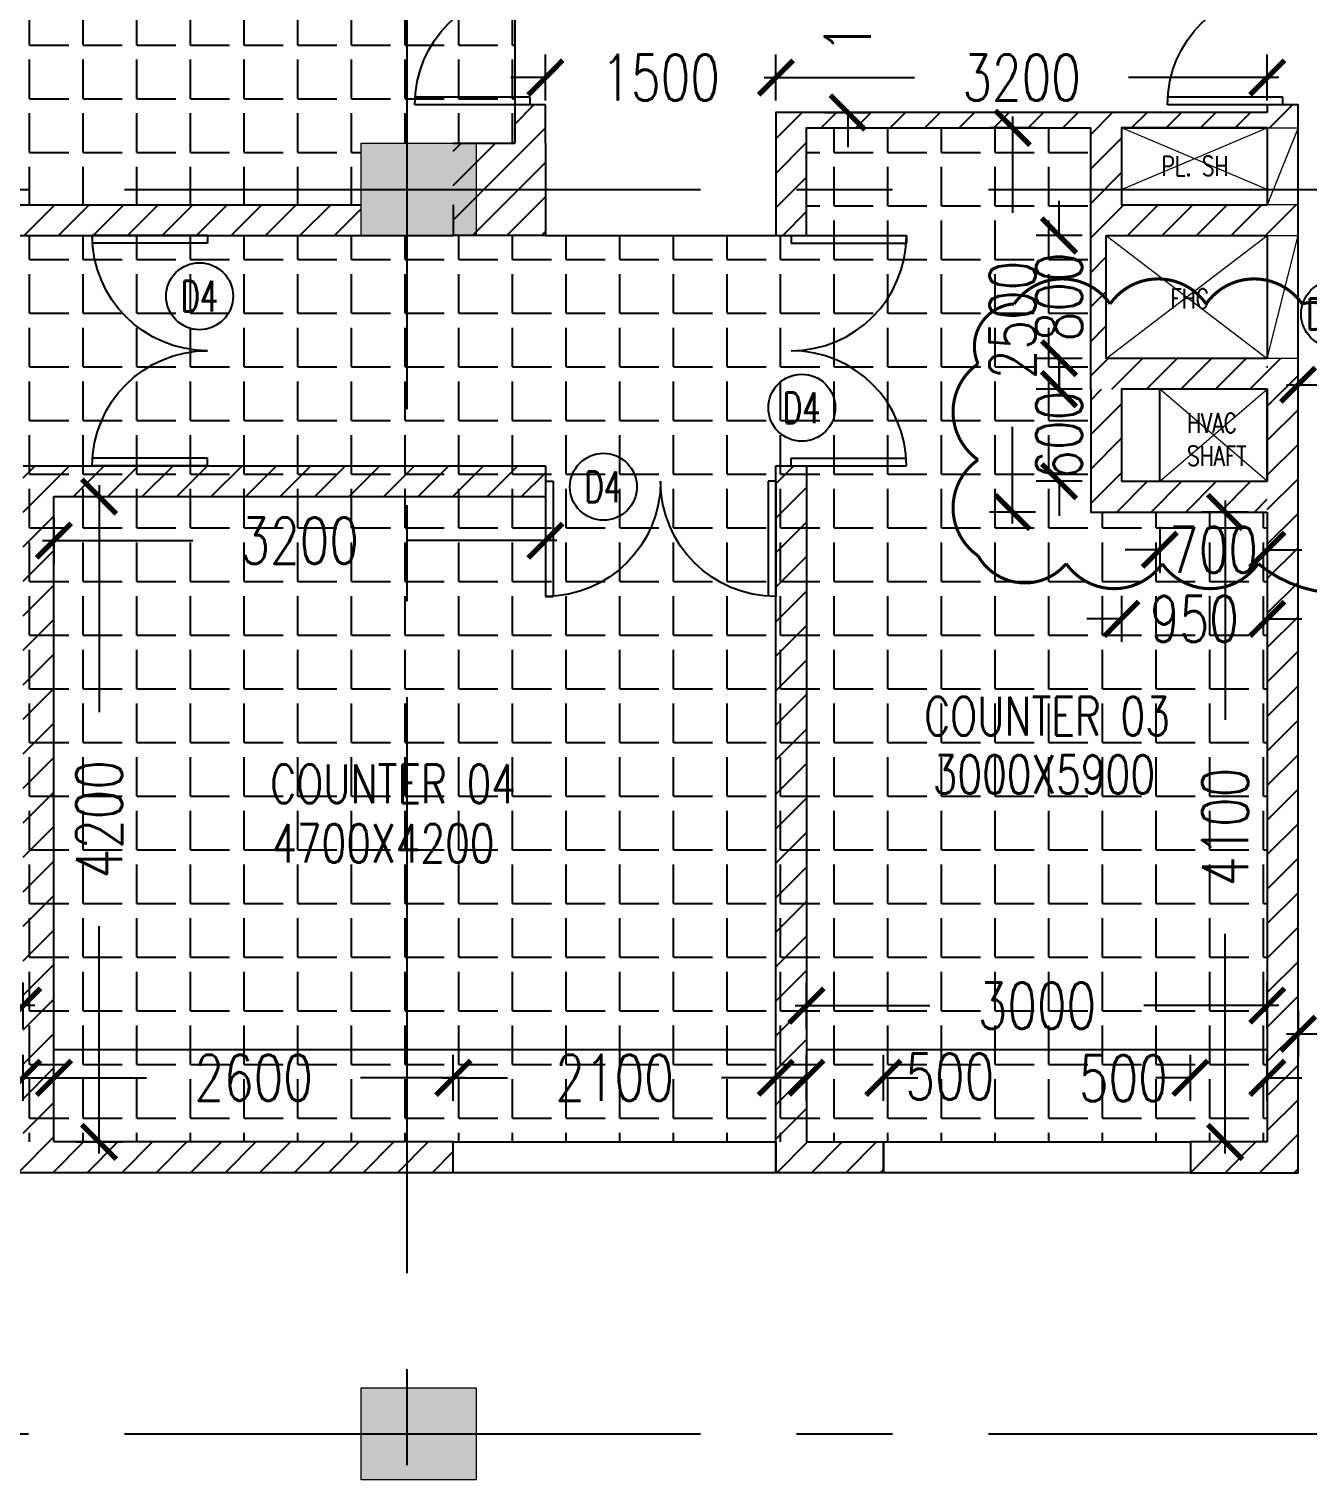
# Model space of a CAD drawing. Header units: millimetres. Extents: x -2076597 to 16308595, y -4402071 to 17875273.
# Drawn here: x -2036510 to -2028183, y -4215911 to -4206467 of the extents above; entities that cross this region are included whole.
import ezdxf
from ezdxf.enums import TextEntityAlignment as Align

# ---------------------------------------------------------------- set-up
doc = ezdxf.new("R2010")
doc.units = ezdxf.units.MM
for name, pattern in [('CENTER', [50.8, 31.75, -6.35, 6.35, -6.35]), ('CENTER2', [1.125, 0.75, -0.125, 0.125, -0.125]), ('DASHED', [19.05, 12.7, -6.35])]:
    doc.linetypes.add(name, pattern=pattern)
for name, color, linetype, lineweight in [('A- GLAZING', 5, 'Continuous', 9), ('A- LIGHT LINE', 8, 'Continuous', 9), ('A- SHAFT', 8, 'Continuous', 9), ('A-COL HATCH', 252, 'Continuous', 9), ('S-COLS', 7, 'Continuous', 9)]:
    doc.layers.add(name, color=color, linetype=linetype, lineweight=lineweight)
for name, color, linetype in [('A-DIMS', 4, 'Continuous'), ('a-door', 1, 'Continuous'), ('A-GRID', 8, 'CENTER'), ('A-REV CLOUD', 2, 'DASHED'), ('A-SCHED', 1, 'Continuous'), ('A-SLAB SINING', 252, 'Continuous'), ('A-SLABS', 1, 'Continuous'), ('A-TXTROOM', 3, 'Continuous'), ('A-WALL', 2, 'Continuous'), ('A-WALL HATCH', 8, 'Continuous'), ('S-GRID', 252, 'CENTER2')]:
    doc.layers.add(name, color=color, linetype=linetype)
doc.styles.add('ROMANS', font='romans.shx', dxfattribs={"width": 0.75})
doc.dimstyles.new('DIMM-100', dxfattribs={"dimscale": 150, "dimtxt": 2, "dimasz": 1.5, "dimexe": 1, "dimexo": 0, "dimgap": 2, "dimtad": 0, "dimtoh": 1, "dimdec": 0, "dimzin": 0, "dimdsep": 46, "dimtxsty": 'ROMANS', "dimblk": 'ARCHTICK', "dimcen": 1.5, "dimdle": 0.5, "dimclrd": 8, "dimclre": 8, "dimclrt": 256, "dimazin": 0, "dimtfac": 1, "dimtdec": 0, "dimtix": 1, "dimtofl": 0, "dimtmove": 2, "dimatfit": 3, "dimldrblk": 'DOT', "dimfxl": 0, "dimtolj": 1, "dimtzin": 0, "dimarcsym": 0})
pattern_1 = [(45, (-2740619.58, -3139859.15), (-112.253202, 112.253202), [])]

# ---------------------------------------------------------------- blocks, each defined once
blk = doc.blocks.new('shafts')
at = {"layer": 'A- SHAFT'}
for p, q in [((712171.7, -986420.4), (711221.7, -986020.4)), ((711221.7, -986420.4), (712171.7, -986020.4)), ((711121.7, -986720.4), (712171.7, -987520.4)), ((711121.7, -987520.4), (712171.7, -986720.4))]:
    blk.add_line(p, q, dxfattribs=at)
for points in [[(711221.7, -986420.4), (712171.7, -986420.4), (712171.7, -986020.4), (711221.7, -986020.4)], [(711121.7, -987520.4), (712171.7, -987520.4), (712171.7, -986720.4), (711121.7, -986720.4)]]:
    blk.add_lwpolyline(points, close=True, dxfattribs=at)
at = {"layer": 'A-TXTROOM', "char_height": 128, "width": 1088.756, "attachment_point": 1, "style": 'ROMANS'}
for s, insert in [('PL. SH', (711481.9, -986204, 0)), ('FHC', (711540.7, -987067.4, 0))]:
    blk.add_mtext(s, dxfattribs=dict(at, insert=insert))
blk = doc.blocks.new('Double-Flush - 1500 2-565315-1_ first floor')
at = {"layer": 'a-door'}
for p, q in [((-750, 850), (-699.2, 850)), ((-750, 100), (-750, 850)), ((-699.2, 100), (-699.2, 850)), ((750, 100), (750, 850)), ((699.2, 100), (699.2, 848.3)), ((-750, 100), (-699.2, 100)), ((750, 100), (699.2, 100))]:
    blk.add_line(p, q, dxfattribs=at)
for centre, start, end in [((-750, 100), 0, 90), ((750, 100), 90, 180)]:
    blk.add_arc(centre, 750, start, end, dxfattribs=at)
blk = doc.blocks.new('_ArchTick')
at = {"color": 0, "linetype": 'ByBlock', "const_width": 0.15}
blk.add_lwpolyline([(-0.5, -0.5), (0.5, 0.5)], dxfattribs=at)
blk = doc.blocks.new('*D466')
at = {"layer": 'A-DIMS', "color": 8, "lineweight": -2, "transparency": 16777216}
for p, q in [((-2037047.9, -4213442.8), (-2037047.9, -4213142.8)), ((-2036547.9, -4213442.8), (-2036547.9, -4213142.8)), ((-2037047.9, -4213292.8), (-2037272.9, -4213292.8)), ((-2036547.9, -4213292.8), (-2036322.9, -4213292.8))]:
    blk.add_line(p, q, dxfattribs=at)
at = {"layer": 'Defpoints', "color": 0, "transparency": 16777216}
for p in [(-2037047.9, -4213292.8), (-2037047.9, -4213710.5), (-2036547.9, -4213710.5)]:
    blk.add_point(p, dxfattribs=at)
at = {"layer": 'A-DIMS', "color": 8, "lineweight": -2, "transparency": 16777216, "xscale": 225, "yscale": 225, "zscale": 225}
blk.add_blockref('_ArchTick', (-2037047.9, -4213292.8), dxfattribs=at)
at = {"layer": 'A-DIMS', "color": 8, "lineweight": -2, "transparency": 16777216, "xscale": 225, "yscale": 225, "zscale": 225, "rotation": 180}
blk.add_blockref('_ArchTick', (-2036547.9, -4213292.8), dxfattribs=at)
at = {"layer": 'A-DIMS', "transparency": 16777216, "insert": (-2037485.3, -4213295.5), "char_height": 300, "attachment_point": 5, "style": 'ROMANS'}
blk.add_mtext('\\A1;500', dxfattribs=at)
blk = doc.blocks.new('_Dot')
at = {"color": 0, "linetype": 'ByBlock', "lineweight": -2}
blk.add_line((-0.5, 0), (-1, 0), dxfattribs=at)
at = {"color": 0, "linetype": 'ByBlock', "const_width": 0.5}
blk.add_lwpolyline([(-0.25, 0, 1), (0.25, 0, 1)], format="xyb", close=True, dxfattribs=at)
blk = doc.blocks.new('*D468')
at = {"layer": 'A-DIMS', "color": 8, "lineweight": -2, "transparency": 16777216}
for p, q in [((-2039547.9, -4212973.4), (-2039547.9, -4212673.4)), ((-2036547.9, -4212973.4), (-2036547.9, -4212673.4)), ((-2039622.9, -4212823.4), (-2038744.3, -4212823.4)), ((-2036472.9, -4212823.4), (-2037351.4, -4212823.4))]:
    blk.add_line(p, q, dxfattribs=at)
at = {"layer": 'Defpoints', "color": 0, "transparency": 16777216}
for p in [(-2039547.9, -4212823.4), (-2039547.9, -4213710.5), (-2036547.9, -4213710.5)]:
    blk.add_point(p, dxfattribs=at)
at = {"layer": 'A-DIMS', "color": 8, "lineweight": -2, "transparency": 16777216, "xscale": 225, "yscale": 225, "zscale": 225, "rotation": 180}
blk.add_blockref('_ArchTick', (-2039547.9, -4212823.4), dxfattribs=at)
at = {"layer": 'A-DIMS', "color": 8, "lineweight": -2, "transparency": 16777216, "xscale": 225, "yscale": 225, "zscale": 225}
blk.add_blockref('_ArchTick', (-2036547.9, -4212823.4), dxfattribs=at)
at = {"layer": 'A-DIMS', "transparency": 16777216, "insert": (-2038047.9, -4212823.4), "char_height": 300, "attachment_point": 5, "style": 'ROMANS'}
blk.add_mtext('\\A1;3000', dxfattribs=at)
blk = doc.blocks.new('SOP')
at = {"layer": 'A-SCHED', "color": 8}
blk.add_circle((0, 0), 218, dxfattribs=at)
at = {"layer": 'A-SCHED', "style": 'ROMANS', "width": 0.7}
blk.add_attdef('D2', text='', height=200, dxfattribs=at).set_placement((0, 0), align=Align.MIDDLE_CENTER)
blk = doc.blocks.new('*D525')
at = {"layer": 'A-DIMS', "color": 8, "lineweight": -2, "transparency": 16777216}
for p, q in [((-2036347.9, -4213442.8), (-2036347.9, -4213142.8)), ((-2033747.9, -4213442.8), (-2033747.9, -4213142.8)), ((-2036422.9, -4213292.8), (-2035744.3, -4213292.8)), ((-2033672.9, -4213292.8), (-2034351.4, -4213292.8))]:
    blk.add_line(p, q, dxfattribs=at)
at = {"layer": 'Defpoints', "color": 0, "transparency": 16777216}
for p in [(-2033747.9, -4213292.8), (-2036347.9, -4213710.5), (-2033747.9, -4213710.5)]:
    blk.add_point(p, dxfattribs=at)
at = {"layer": 'A-DIMS', "color": 8, "lineweight": -2, "transparency": 16777216, "xscale": 225, "yscale": 225, "zscale": 225, "rotation": 180}
blk.add_blockref('_ArchTick', (-2036347.9, -4213292.8), dxfattribs=at)
at = {"layer": 'A-DIMS', "color": 8, "lineweight": -2, "transparency": 16777216, "xscale": 225, "yscale": 225, "zscale": 225}
blk.add_blockref('_ArchTick', (-2033747.9, -4213292.8), dxfattribs=at)
at = {"layer": 'A-DIMS', "transparency": 16777216, "insert": (-2035047.9, -4213292.8), "char_height": 300, "attachment_point": 5, "style": 'ROMANS'}
blk.add_mtext('\\A1;2600', dxfattribs=at)
blk = doc.blocks.new('*D526')
at = {"layer": 'A-DIMS', "color": 8, "lineweight": -2, "transparency": 16777216}
for p, q in [((-2033747.9, -4213442.8), (-2033747.9, -4213142.8)), ((-2031647.9, -4213442.8), (-2031647.9, -4213142.8)), ((-2033822.9, -4213292.8), (-2033394.3, -4213292.8)), ((-2031572.9, -4213292.8), (-2032001.4, -4213292.8))]:
    blk.add_line(p, q, dxfattribs=at)
at = {"layer": 'Defpoints', "color": 0, "transparency": 16777216}
for p in [(-2031647.9, -4213292.8), (-2033747.9, -4213710.5), (-2031647.9, -4213710.5)]:
    blk.add_point(p, dxfattribs=at)
at = {"layer": 'A-DIMS', "color": 8, "lineweight": -2, "transparency": 16777216, "xscale": 225, "yscale": 225, "zscale": 225, "rotation": 180}
blk.add_blockref('_ArchTick', (-2033747.9, -4213292.8), dxfattribs=at)
at = {"layer": 'A-DIMS', "color": 8, "lineweight": -2, "transparency": 16777216, "xscale": 225, "yscale": 225, "zscale": 225}
blk.add_blockref('_ArchTick', (-2031647.9, -4213292.8), dxfattribs=at)
at = {"layer": 'A-DIMS', "transparency": 16777216, "insert": (-2032697.9, -4213292.8), "char_height": 300, "attachment_point": 5, "style": 'ROMANS'}
blk.add_mtext('\\A1;2100', dxfattribs=at)
blk = doc.blocks.new('*D527')
at = {"layer": 'A-DIMS', "color": 8, "lineweight": -2, "transparency": 16777216}
for p, q in [((-2036347.9, -4209647), (-2036347.9, -4209947)), ((-2033147.9, -4209647), (-2033147.9, -4209947)), ((-2036422.9, -4209797), (-2035444.3, -4209797)), ((-2033072.9, -4209797), (-2034051.4, -4209797))]:
    blk.add_line(p, q, dxfattribs=at)
at = {"layer": 'Defpoints', "color": 0, "transparency": 16777216}
for p in [(-2036347.9, -4209510.5), (-2033147.9, -4209510.5), (-2036347.9, -4209797)]:
    blk.add_point(p, dxfattribs=at)
at = {"layer": 'A-DIMS', "color": 8, "lineweight": -2, "transparency": 16777216, "xscale": 225, "yscale": 225, "zscale": 225, "rotation": 180}
blk.add_blockref('_ArchTick', (-2036347.9, -4209797), dxfattribs=at)
at = {"layer": 'A-DIMS', "color": 8, "lineweight": -2, "transparency": 16777216, "xscale": 225, "yscale": 225, "zscale": 225}
blk.add_blockref('_ArchTick', (-2033147.9, -4209797), dxfattribs=at)
at = {"layer": 'A-DIMS', "transparency": 16777216, "insert": (-2034747.9, -4209797), "char_height": 300, "attachment_point": 5, "style": 'ROMANS'}
blk.add_mtext('\\A1;3200', dxfattribs=at)
blk = doc.blocks.new('*D528')
at = {"layer": 'A-DIMS', "color": 8, "lineweight": -2, "transparency": 16777216}
for p, q in [((-2036054.1, -4209435.5), (-2036054.1, -4210914.1)), ((-2036204.1, -4209510.5), (-2035904.1, -4209510.5)), ((-2036054.1, -4213785.5), (-2036054.1, -4212307)), ((-2036204.1, -4213710.5), (-2035904.1, -4213710.5))]:
    blk.add_line(p, q, dxfattribs=at)
at = {"layer": 'Defpoints', "color": 0, "transparency": 16777216}
for p in [(-2036347.9, -4209510.5), (-2036347.9, -4213710.5), (-2036054.1, -4213710.5)]:
    blk.add_point(p, dxfattribs=at)
at = {"layer": 'A-DIMS', "color": 8, "lineweight": -2, "transparency": 16777216, "xscale": 225, "yscale": 225, "zscale": 225}
for p, rotation in [((-2036054.1, -4209510.5), 90), ((-2036054.1, -4213710.5), 270)]:
    blk.add_blockref('_ArchTick', p, dxfattribs=dict(at, rotation=rotation))
at = {"layer": 'A-DIMS', "transparency": 16777216, "insert": (-2036054.1, -4211610.5), "char_height": 300, "attachment_point": 5, "rotation": 90, "style": 'ROMANS'}
blk.add_mtext('\\A1;4200', dxfattribs=at)
blk = doc.blocks.new('*D159')
at = {"layer": 'A-DIMS', "color": 8, "lineweight": -2, "transparency": 16777216}
for p, q in [((-2028947.9, -4213442.8), (-2028947.9, -4213142.8)), ((-2028447.9, -4213442.8), (-2028447.9, -4213142.8)), ((-2028947.9, -4213292.8), (-2029172.9, -4213292.8)), ((-2028447.9, -4213292.8), (-2028222.9, -4213292.8))]:
    blk.add_line(p, q, dxfattribs=at)
at = {"layer": 'Defpoints', "color": 0, "transparency": 16777216}
for p in [(-2028947.9, -4213292.8), (-2028947.9, -4213710.5), (-2028447.9, -4213710.5)]:
    blk.add_point(p, dxfattribs=at)
at = {"layer": 'A-DIMS', "color": 8, "lineweight": -2, "transparency": 16777216, "xscale": 225, "yscale": 225, "zscale": 225}
blk.add_blockref('_ArchTick', (-2028947.9, -4213292.8), dxfattribs=at)
at = {"layer": 'A-DIMS', "color": 8, "lineweight": -2, "transparency": 16777216, "xscale": 225, "yscale": 225, "zscale": 225, "rotation": 180}
blk.add_blockref('_ArchTick', (-2028447.9, -4213292.8), dxfattribs=at)
at = {"layer": 'A-DIMS', "transparency": 16777216, "insert": (-2029385.3, -4213295.5), "char_height": 300, "attachment_point": 5, "style": 'ROMANS'}
blk.add_mtext('\\A1;500', dxfattribs=at)
blk = doc.blocks.new('*D160')
at = {"layer": 'A-DIMS', "color": 8, "lineweight": -2, "transparency": 16777216}
for p, q in [((-2031447.9, -4213442.8), (-2031447.9, -4213142.8)), ((-2030947.9, -4213442.8), (-2030947.9, -4213142.8)), ((-2031447.9, -4213292.8), (-2031672.9, -4213292.8)), ((-2030947.9, -4213292.8), (-2030722.9, -4213292.8))]:
    blk.add_line(p, q, dxfattribs=at)
at = {"layer": 'Defpoints', "color": 0, "transparency": 16777216}
for p in [(-2031447.9, -4213292.8), (-2031447.9, -4213710.5), (-2030947.9, -4213710.5)]:
    blk.add_point(p, dxfattribs=at)
at = {"layer": 'A-DIMS', "color": 8, "lineweight": -2, "transparency": 16777216, "xscale": 225, "yscale": 225, "zscale": 225}
blk.add_blockref('_ArchTick', (-2031447.9, -4213292.8), dxfattribs=at)
at = {"layer": 'A-DIMS', "color": 8, "lineweight": -2, "transparency": 16777216, "xscale": 225, "yscale": 225, "zscale": 225, "rotation": 180}
blk.add_blockref('_ArchTick', (-2030947.9, -4213292.8), dxfattribs=at)
at = {"layer": 'A-DIMS', "transparency": 16777216, "insert": (-2030515.3, -4213285.1), "char_height": 300, "attachment_point": 5, "style": 'ROMANS'}
blk.add_mtext('\\A1;500', dxfattribs=at)
blk = doc.blocks.new('*D161')
at = {"layer": 'A-DIMS', "color": 8, "lineweight": -2, "transparency": 16777216}
for p, q in [((-2031447.9, -4212973.4), (-2031447.9, -4212673.4)), ((-2028447.9, -4212973.4), (-2028447.9, -4212673.4)), ((-2031522.9, -4212823.4), (-2030644.3, -4212823.4)), ((-2028372.9, -4212823.4), (-2029251.4, -4212823.4))]:
    blk.add_line(p, q, dxfattribs=at)
at = {"layer": 'Defpoints', "color": 0, "transparency": 16777216}
for p in [(-2031447.9, -4212823.4), (-2031447.9, -4213710.5), (-2028447.9, -4213710.5)]:
    blk.add_point(p, dxfattribs=at)
at = {"layer": 'A-DIMS', "color": 8, "lineweight": -2, "transparency": 16777216, "xscale": 225, "yscale": 225, "zscale": 225, "rotation": 180}
blk.add_blockref('_ArchTick', (-2031447.9, -4212823.4), dxfattribs=at)
at = {"layer": 'A-DIMS', "color": 8, "lineweight": -2, "transparency": 16777216, "xscale": 225, "yscale": 225, "zscale": 225}
blk.add_blockref('_ArchTick', (-2028447.9, -4212823.4), dxfattribs=at)
at = {"layer": 'A-DIMS', "transparency": 16777216, "insert": (-2029947.9, -4212823.4), "char_height": 300, "attachment_point": 5, "style": 'ROMANS'}
blk.add_mtext('\\A1;3000', dxfattribs=at)
blk = doc.blocks.new('*D529')
at = {"layer": 'A-DIMS', "color": 8, "lineweight": -2, "transparency": 16777216}
for p, q in [((-2028572.4, -4209610.5), (-2028872.4, -4209610.5)), ((-2028722.4, -4209535.5), (-2028722.4, -4210964.1)), ((-2028722.4, -4213785.5), (-2028722.4, -4212356.9)), ((-2028572.4, -4213710.5), (-2028872.4, -4213710.5))]:
    blk.add_line(p, q, dxfattribs=at)
at = {"layer": 'Defpoints', "color": 0, "transparency": 16777216}
for p in [(-2028722.4, -4209610.5), (-2028447.9, -4209610.5), (-2028447.9, -4213710.5)]:
    blk.add_point(p, dxfattribs=at)
at = {"layer": 'A-DIMS', "color": 8, "lineweight": -2, "transparency": 16777216, "xscale": 225, "yscale": 225, "zscale": 225}
for p, rotation in [((-2028722.4, -4209610.5), 90), ((-2028722.4, -4213710.5), 270)]:
    blk.add_blockref('_ArchTick', p, dxfattribs=dict(at, rotation=rotation))
at = {"layer": 'A-DIMS', "transparency": 16777216, "insert": (-2028722.4, -4211660.5), "char_height": 300, "attachment_point": 5, "rotation": 90, "style": 'ROMANS'}
blk.add_mtext('\\A1;4100', dxfattribs=at)
blk = doc.blocks.new('*D530')
at = {"layer": 'A-DIMS', "color": 8, "lineweight": -2, "transparency": 16777216}
for p, q in [((-2028247.9, -4208932.4), (-2028247.9, -4208632.4)), ((-2026247.9, -4208932.4), (-2026247.9, -4208632.4)), ((-2028322.9, -4208782.4), (-2027944.3, -4208782.4)), ((-2026172.9, -4208782.4), (-2026551.4, -4208782.4))]:
    blk.add_line(p, q, dxfattribs=at)
at = {"layer": 'Defpoints', "color": 0, "transparency": 16777216}
for p in [(-2026247.9, -4208782.4), (-2028247.9, -4209060.5), (-2026247.9, -4209060.5)]:
    blk.add_point(p, dxfattribs=at)
at = {"layer": 'A-DIMS', "color": 8, "lineweight": -2, "transparency": 16777216, "xscale": 225, "yscale": 225, "zscale": 225, "rotation": 180}
blk.add_blockref('_ArchTick', (-2028247.9, -4208782.4), dxfattribs=at)
at = {"layer": 'A-DIMS', "color": 8, "lineweight": -2, "transparency": 16777216, "xscale": 225, "yscale": 225, "zscale": 225}
blk.add_blockref('_ArchTick', (-2026247.9, -4208782.4), dxfattribs=at)
at = {"layer": 'A-DIMS', "transparency": 16777216, "insert": (-2027247.9, -4208782.4), "char_height": 300, "attachment_point": 5, "style": 'ROMANS'}
blk.add_mtext('\\A1;2000', dxfattribs=at)
blk = doc.blocks.new('*D175')
at = {"layer": 'A-DIMS', "color": 8, "lineweight": -2, "transparency": 16777216}
for p, q in [((-2031180.1, -4205460.5), (-2031180.1, -4205235.5)), ((-2031330.1, -4205460.5), (-2031030.1, -4205460.5)), ((-2031330.1, -4207010.5), (-2031030.1, -4207010.5)), ((-2031180.1, -4207010.5), (-2031180.1, -4207235.5))]:
    blk.add_line(p, q, dxfattribs=at)
at = {"layer": 'Defpoints', "color": 0, "transparency": 16777216}
for p in [(-2031647.9, -4205460.5), (-2031180.1, -4205460.5), (-2031647.9, -4207010.5)]:
    blk.add_point(p, dxfattribs=at)
at = {"layer": 'A-DIMS', "color": 8, "lineweight": -2, "transparency": 16777216, "xscale": 225, "yscale": 225, "zscale": 225}
for p, rotation in [((-2031180.1, -4205460.5), 270), ((-2031180.1, -4207010.5), 90)]:
    blk.add_blockref('_ArchTick', p, dxfattribs=dict(at, rotation=rotation))
at = {"layer": 'A-DIMS', "transparency": 16777216, "insert": (-2031180.1, -4206235.5), "char_height": 300, "attachment_point": 5, "rotation": 90, "style": 'ROMANS'}
blk.add_mtext('\\A1;1550', dxfattribs=at)
blk = doc.blocks.new('*D541')
at = {"layer": 'A-DIMS', "color": 8, "lineweight": -2, "transparency": 16777216}
for p, q in [((-2031647.9, -4206933.1), (-2031647.9, -4206633.1)), ((-2028447.9, -4206933.1), (-2028447.9, -4206633.1)), ((-2031722.9, -4206783.1), (-2030744.3, -4206783.1)), ((-2028372.9, -4206783.1), (-2029351.4, -4206783.1))]:
    blk.add_line(p, q, dxfattribs=at)
at = {"layer": 'Defpoints', "color": 0, "transparency": 16777216}
for p in [(-2031647.9, -4206783.1), (-2031647.9, -4207010.5), (-2028447.9, -4207110.5)]:
    blk.add_point(p, dxfattribs=at)
at = {"layer": 'A-DIMS', "color": 8, "lineweight": -2, "transparency": 16777216, "xscale": 225, "yscale": 225, "zscale": 225, "rotation": 180}
blk.add_blockref('_ArchTick', (-2031647.9, -4206783.1), dxfattribs=at)
at = {"layer": 'A-DIMS', "color": 8, "lineweight": -2, "transparency": 16777216, "xscale": 225, "yscale": 225, "zscale": 225}
blk.add_blockref('_ArchTick', (-2028447.9, -4206783.1), dxfattribs=at)
at = {"layer": 'A-DIMS', "transparency": 16777216, "insert": (-2030047.9, -4206783.1), "char_height": 300, "attachment_point": 5, "style": 'ROMANS'}
blk.add_mtext('\\A1;3200', dxfattribs=at)
blk = doc.blocks.new('*D542')
at = {"layer": 'A-DIMS', "color": 8, "lineweight": -2, "transparency": 16777216}
for p, q in [((-2033147.9, -4206933.1), (-2033147.9, -4206633.1)), ((-2031647.9, -4206933.1), (-2031647.9, -4206633.1)), ((-2033147.9, -4206783.1), (-2033372.9, -4206783.1)), ((-2031647.9, -4206783.1), (-2031422.9, -4206783.1))]:
    blk.add_line(p, q, dxfattribs=at)
at = {"layer": 'Defpoints', "color": 0, "transparency": 16777216}
for p in [(-2033147.9, -4206783.1), (-2033147.9, -4206960.5), (-2031647.9, -4207010.5)]:
    blk.add_point(p, dxfattribs=at)
at = {"layer": 'A-DIMS', "color": 8, "lineweight": -2, "transparency": 16777216, "xscale": 225, "yscale": 225, "zscale": 225}
blk.add_blockref('_ArchTick', (-2033147.9, -4206783.1), dxfattribs=at)
at = {"layer": 'A-DIMS', "color": 8, "lineweight": -2, "transparency": 16777216, "xscale": 225, "yscale": 225, "zscale": 225, "rotation": 180}
blk.add_blockref('_ArchTick', (-2031647.9, -4206783.1), dxfattribs=at)
at = {"layer": 'A-DIMS', "transparency": 16777216, "insert": (-2032397.9, -4206783.1), "char_height": 300, "attachment_point": 5, "style": 'ROMANS'}
blk.add_mtext('\\A1;1500', dxfattribs=at)
blk = doc.blocks.new('*D546')
at = {"layer": 'A-DIMS', "color": 8, "lineweight": -2, "transparency": 16777216}
for p, q in [((-2028247.9, -4212855.9), (-2028247.9, -4213155.9)), ((-2026047.9, -4212855.9), (-2026047.9, -4213155.9)), ((-2028322.9, -4213005.9), (-2027844.3, -4213005.9)), ((-2025972.9, -4213005.9), (-2026451.4, -4213005.9))]:
    blk.add_line(p, q, dxfattribs=at)
at = {"layer": 'Defpoints', "color": 0, "transparency": 16777216}
for p in [(-2028247.9, -4212610.5), (-2026047.9, -4212610.5), (-2028247.9, -4213005.9)]:
    blk.add_point(p, dxfattribs=at)
at = {"layer": 'A-DIMS', "color": 8, "lineweight": -2, "transparency": 16777216, "xscale": 225, "yscale": 225, "zscale": 225, "rotation": 180}
blk.add_blockref('_ArchTick', (-2028247.9, -4213005.9), dxfattribs=at)
at = {"layer": 'A-DIMS', "color": 8, "lineweight": -2, "transparency": 16777216, "xscale": 225, "yscale": 225, "zscale": 225}
blk.add_blockref('_ArchTick', (-2026047.9, -4213005.9), dxfattribs=at)
at = {"layer": 'A-DIMS', "transparency": 16777216, "insert": (-2027147.9, -4213005.9), "char_height": 300, "attachment_point": 5, "style": 'ROMANS'}
blk.add_mtext('\\A1;2200', dxfattribs=at)
blk = doc.blocks.new('COLUMN 1')
at = {"layer": 'A-COL HATCH'}
for points in [[(702736.2, -995074.1), (701986.2, -995074.1), (701986.2, -994474.1), (702736.2, -994474.1)], [(702736.2, -1003174.1), (701986.2, -1003174.1), (701986.2, -1002574.1), (702736.2, -1002574.1)]]:
    blk.add_hatch(color=256, dxfattribs=at).paths.add_polyline_path(points)
at = {"layer": 'S-COLS'}
for points in [[(702736.2, -995074.1), (701986.2, -995074.1), (701986.2, -994474.1), (702736.2, -994474.1)], [(702736.2, -1003174.1), (701986.2, -1003174.1), (701986.2, -1002574.1), (702736.2, -1002574.1)]]:
    blk.add_lwpolyline(points, close=True, dxfattribs=at)
at = {"layer": 'S-GRID', "ltscale": 5000}
for p, q in [((702286.2, -1035578.8), (702286.2, -974750.2)), ((661071.4, -994774.1), (726350.7, -994774.1)), ((661071.4, -1002874.1), (726350.7, -1002874.1))]:
    blk.add_line(p, q, dxfattribs=at)
blk = doc.blocks.new('*D367')
at = {"layer": 'A-DIMS', "color": 8, "lineweight": -2, "transparency": 16777216}
for p, q in [((-2029803.8, -4207810.5), (-2029803.8, -4207585.5)), ((-2029653.8, -4207810.5), (-2029953.8, -4207810.5)), ((-2029653.8, -4208610.5), (-2029953.8, -4208610.5)), ((-2029803.8, -4208610.5), (-2029803.8, -4208835.5))]:
    blk.add_line(p, q, dxfattribs=at)
at = {"layer": 'Defpoints', "color": 0, "transparency": 16777216}
for p in [(-2029497.9, -4207810.5), (-2029803.8, -4208610.5), (-2029497.9, -4208610.5)]:
    blk.add_point(p, dxfattribs=at)
at = {"layer": 'A-DIMS', "color": 8, "lineweight": -2, "transparency": 16777216, "xscale": 225, "yscale": 225, "zscale": 225}
for p, rotation in [((-2029803.8, -4207810.5), 270), ((-2029803.8, -4208610.5), 90)]:
    blk.add_blockref('_ArchTick', p, dxfattribs=dict(at, rotation=rotation))
at = {"layer": 'A-DIMS', "transparency": 16777216, "insert": (-2029803.8, -4208210.5), "char_height": 300, "attachment_point": 5, "rotation": 90, "style": 'ROMANS'}
blk.add_mtext('\\A1;800', dxfattribs=at)
blk = doc.blocks.new('*D368')
at = {"layer": 'A-DIMS', "color": 8, "lineweight": -2, "transparency": 16777216}
for p, q in [((-2029803.8, -4208810.5), (-2029803.8, -4208585.5)), ((-2029653.8, -4208810.5), (-2029953.8, -4208810.5)), ((-2029653.8, -4209410.5), (-2029953.8, -4209410.5)), ((-2029803.8, -4209410.5), (-2029803.8, -4209635.5))]:
    blk.add_line(p, q, dxfattribs=at)
at = {"layer": 'Defpoints', "color": 0, "transparency": 16777216}
for p in [(-2029397.9, -4208810.5), (-2029803.8, -4209410.5), (-2029397.9, -4209410.5)]:
    blk.add_point(p, dxfattribs=at)
at = {"layer": 'A-DIMS', "color": 8, "lineweight": -2, "transparency": 16777216, "xscale": 225, "yscale": 225, "zscale": 225}
for p, rotation in [((-2029803.8, -4208810.5), 270), ((-2029803.8, -4209410.5), 90)]:
    blk.add_blockref('_ArchTick', p, dxfattribs=dict(at, rotation=rotation))
at = {"layer": 'A-DIMS', "transparency": 16777216, "insert": (-2029803.8, -4209110.5), "char_height": 300, "attachment_point": 5, "rotation": 90, "style": 'ROMANS'}
blk.add_mtext('\\A1;600', dxfattribs=at)
blk = doc.blocks.new('*D126')
at = {"layer": 'A-DIMS', "color": 8, "lineweight": -2, "transparency": 16777216}
for p, q in [((-2029397.9, -4210156.4), (-2029397.9, -4210456.4)), ((-2028447.9, -4210156.4), (-2028447.9, -4210456.4)), ((-2029397.9, -4210306.4), (-2029622.9, -4210306.4)), ((-2028447.9, -4210306.4), (-2028222.9, -4210306.4))]:
    blk.add_line(p, q, dxfattribs=at)
at = {"layer": 'Defpoints', "color": 0, "transparency": 16777216}
for p in [(-2029397.9, -4209875), (-2028447.9, -4209875), (-2028447.9, -4210306.4)]:
    blk.add_point(p, dxfattribs=at)
at = {"layer": 'A-DIMS', "color": 8, "lineweight": -2, "transparency": 16777216, "xscale": 225, "yscale": 225, "zscale": 225}
blk.add_blockref('_ArchTick', (-2029397.9, -4210306.4), dxfattribs=at)
at = {"layer": 'A-DIMS', "color": 8, "lineweight": -2, "transparency": 16777216, "xscale": 225, "yscale": 225, "zscale": 225, "rotation": 180}
blk.add_blockref('_ArchTick', (-2028447.9, -4210306.4), dxfattribs=at)
at = {"layer": 'A-DIMS', "transparency": 16777216, "insert": (-2028922.9, -4210306.4), "char_height": 300, "attachment_point": 5, "style": 'ROMANS'}
blk.add_mtext('\\A1;950', dxfattribs=at)
blk = doc.blocks.new('*D369')
at = {"layer": 'A-DIMS', "color": 8, "lineweight": -2, "transparency": 16777216}
for p, q in [((-2029147.9, -4209706.4), (-2029147.9, -4210006.4)), ((-2028447.9, -4209706.4), (-2028447.9, -4210006.4)), ((-2029147.9, -4209856.4), (-2029372.9, -4209856.4)), ((-2028447.9, -4209856.4), (-2028222.9, -4209856.4))]:
    blk.add_line(p, q, dxfattribs=at)
at = {"layer": 'Defpoints', "color": 0, "transparency": 16777216}
for p in [(-2029147.9, -4209410.5), (-2028447.9, -4209410.5), (-2028447.9, -4209856.4)]:
    blk.add_point(p, dxfattribs=at)
at = {"layer": 'A-DIMS', "color": 8, "lineweight": -2, "transparency": 16777216, "xscale": 225, "yscale": 225, "zscale": 225}
blk.add_blockref('_ArchTick', (-2029147.9, -4209856.4), dxfattribs=at)
at = {"layer": 'A-DIMS', "color": 8, "lineweight": -2, "transparency": 16777216, "xscale": 225, "yscale": 225, "zscale": 225, "rotation": 180}
blk.add_blockref('_ArchTick', (-2028447.9, -4209856.4), dxfattribs=at)
at = {"layer": 'A-DIMS', "transparency": 16777216, "insert": (-2028797.9, -4209856.4), "char_height": 300, "attachment_point": 5, "style": 'ROMANS'}
blk.add_mtext('\\A1;700', dxfattribs=at)
blk = doc.blocks.new('*D370')
at = {"layer": 'A-DIMS', "color": 8, "lineweight": -2, "transparency": 16777216}
for p, q in [((-2030106.3, -4207035.5), (-2030106.3, -4207664.1)), ((-2029956.3, -4207110.5), (-2030256.3, -4207110.5)), ((-2030106.3, -4209685.5), (-2030106.3, -4209056.9)), ((-2029956.3, -4209610.5), (-2030256.3, -4209610.5))]:
    blk.add_line(p, q, dxfattribs=at)
at = {"layer": 'Defpoints', "color": 0, "transparency": 16777216}
for p in [(-2030106.3, -4207110.5), (-2029597.9, -4207110.5), (-2029597.9, -4209610.5)]:
    blk.add_point(p, dxfattribs=at)
at = {"layer": 'A-DIMS', "color": 8, "lineweight": -2, "transparency": 16777216, "xscale": 225, "yscale": 225, "zscale": 225}
for p, rotation in [((-2030106.3, -4207110.5), 90), ((-2030106.3, -4209610.5), 270)]:
    blk.add_blockref('_ArchTick', p, dxfattribs=dict(at, rotation=rotation))
at = {"layer": 'A-DIMS', "transparency": 16777216, "insert": (-2030106.3, -4208360.5), "char_height": 300, "attachment_point": 5, "rotation": 90, "style": 'ROMANS'}
blk.add_mtext('\\A1;2500', dxfattribs=at)

msp = doc.modelspace()

# ---------------------------------------------------------------- hatches: boundary and pattern name
at = {"layer": 'A-SLAB SINING'}
h = msp.add_hatch(dxfattribs=at)
h.set_pattern_fill('ANGLE', color=256, scale=50)
h.set_pattern_definition([(0, (1802100.65, 14255482.13), (0, 349.25), [254, -95.25]), (90, (1802100.65, 14255482.13), (-349.25, 2e-14), [254, -95.25])])
h.paths.add_polyline_path([(-2037347.9, -4207610.5), (-2037347.9, -4198760.5), (-2033347.9, -4198760.5), (-2033347.9, -4207210.5), (-2034347.9, -4207210.5), (-2034347.9, -4207610.5)])
h = msp.add_hatch(dxfattribs=at)
h.set_pattern_fill('ANGLE', color=256, scale=50)
h.set_pattern_definition([(0, (1802100.65, 14255482.13), (0, 349.25), [254, -95.25]), (90, (1802100.65, 14255482.13), (-349.25, 2e-14), [254, -95.25])])
h.paths.add_polyline_path([(-2028447.9, -4213710.5), (-2039547.9, -4213710.5), (-2039547.9, -4207810.5), (-2028447.9, -4207810.5)])
h.paths.add_polyline_path([(-2031447.9, -4207810.5), (-2029597.9, -4207810.5), (-2029597.9, -4207110.5), (-2031447.9, -4207110.5)])
h.paths.add_polyline_path([(-2029597.9, -4209610.5), (-2028447.9, -4209610.5), (-2028447.9, -4207810.5), (-2029597.9, -4207810.5)])
at = {"layer": 'A-WALL HATCH'}
h = msp.add_hatch(dxfattribs=at)
h.set_pattern_fill('ANSI31', color=256, scale=50)
h.set_pattern_definition(pattern_1)
h.paths.add_polyline_path([(-2034347.9, -4207610.5), (-2041847.9, -4207610.5), (-2041847.9, -4207810.5), (-2039747.9, -4207810.5), (-2039747.9, -4213910.5), (-2039047.9, -4213910.5), (-2039047.9, -4213710.5), (-2039547.9, -4213710.5), (-2039547.9, -4207810.5), (-2034347.9, -4207810.5)])
h.paths.add_polyline_path([(-2034047.9, -4209310.5), (-2036547.9, -4209310.5), (-2036547.9, -4213710.5), (-2037047.9, -4213710.5), (-2037047.9, -4213910.5), (-2034047.9, -4213910.5), (-2034047.9, -4213710.5), (-2036347.9, -4213710.5), (-2036347.9, -4209510.5), (-2034047.9, -4209510.5)])
h.paths.add_polyline_path([(-2033147.9, -4209310.5), (-2034047.9, -4209310.5), (-2034047.9, -4209510.5), (-2033147.9, -4209510.5)])
h.paths.add_polyline_path([(-2033747.9, -4213710.5), (-2034047.9, -4213710.5), (-2034047.9, -4213910.5), (-2033747.9, -4213910.5)])
h.paths.add_polyline_path([(-2031447.9, -4209310.5), (-2031647.9, -4209310.5), (-2031647.9, -4213910.5), (-2030947.9, -4213910.5), (-2030947.9, -4213710.5), (-2031447.9, -4213710.5)], flags=17)
h.paths.add_polyline_path([(-2028447.9, -4208610.5), (-2029497.9, -4208610.5), (-2029497.9, -4207810.5), (-2028447.9, -4207810.5)], flags=16)
h.paths.add_polyline_path([(-2028447.9, -4207610.5), (-2029397.9, -4207610.5), (-2029397.9, -4207110.5), (-2028447.9, -4207110.5)], flags=16)
h.paths.add_polyline_path([(-2028247.9, -4207610.5), (-2028447.9, -4207610.5), (-2028447.9, -4207110.5), (-2028247.9, -4207110.5), (-2028247.9, -4206960.5), (-2028447.9, -4206960.5), (-2028447.9, -4207010.5), (-2031647.9, -4207010.5), (-2031647.9, -4207810.5), (-2031447.9, -4207810.5), (-2031447.9, -4207110.5), (-2029597.9, -4207110.5), (-2029597.9, -4208810.5), (-2028447.9, -4208810.5), (-2028447.9, -4213710.5), (-2028947.9, -4213710.5), (-2028947.9, -4213910.5), (-2028247.9, -4213910.5), (-2028247.9, -4208610.5), (-2028447.9, -4208610.5), (-2028447.9, -4207810.5), (-2028247.9, -4207810.5)])
h = msp.add_hatch(dxfattribs=at)
h.set_pattern_fill('ANSI31', color=256, scale=50)
h.set_pattern_definition(pattern_1)
h.paths.add_polyline_path([(-2033147.9, -4207210.5), (-2033147.9, -4206960.5), (-2033347.9, -4206960.5), (-2033347.9, -4207210.5), (-2033747.9, -4207210.5), (-2033747.9, -4207510.5), (-2033147.9, -4207510.5)])
h.paths.add_polyline_path([(-2033147.9, -4207510.5), (-2033747.9, -4207510.5), (-2033747.9, -4207810.5), (-2033147.9, -4207810.5)])
h = msp.add_hatch(dxfattribs=at)
h.set_pattern_fill('ANSI31', color=256, scale=50)
h.set_pattern_definition([(45, (1802100.65, 14138502.7), (-112.2532015, 112.2532015), [])])
h.paths.add_polyline_path([(-2029397.9, -4209410.5), (-2028447.9, -4209410.5), (-2028447.9, -4208810.5), (-2029397.9, -4208810.5)], flags=16)
h.paths.add_polyline_path([(-2029597.9, -4209610.5), (-2028447.9, -4209610.5), (-2028447.9, -4208810.5), (-2029597.9, -4208810.5)])

# ---------------------------------------------------------------- linework, layer by layer
at = {"layer": 'A- GLAZING'}
for p, q in [((-2028247.9, -4207110.5), (-2028447.9, -4207610.5)), ((-2028447.9, -4208610.5), (-2028247.9, -4207810.5))]:
    msp.add_line(p, q, dxfattribs=at)
for points in [[(-2028247.9, -4207610.5), (-2028447.9, -4207610.5), (-2028447.9, -4207110.5), (-2028247.9, -4207110.5)], [(-2028447.9, -4207810.5), (-2028247.9, -4207810.5), (-2028247.9, -4208610.5), (-2028447.9, -4208610.5)]]:
    msp.add_lwpolyline(points, close=True, dxfattribs=at)
at = {"layer": 'A- SHAFT'}
for p, q in [((-2029147.9, -4209410.5), (-2028447.9, -4208810.5)), ((-2028447.9, -4209410.5), (-2029147.9, -4208810.5))]:
    msp.add_line(p, q, dxfattribs=at)
at = {"layer": 'A-DIMS'}
msp.add_line((-2029147.9, -4209410.5), (-2029147.9, -4208810.5), dxfattribs=at)
at = {"layer": 'A-REV CLOUD', "const_width": 20}
msp.add_lwpolyline([(-2027455.2, -4209955.4, -0.356801), (-2028507.3, -4209946.9, -0.520567), (-2029132.3, -4209946.9, -0.520567), (-2029757.3, -4209946.9, -0.520567), (-2030331.3, -4209895.9, -0.520567), (-2030331.3, -4209270.9, -0.520567), (-2030331.3, -4208645.9, -0.520567), (-2030096.3, -4208255.9, -0.520567), (-2029471.3, -4208255.9, -0.520567), (-2028846.3, -4208255.9, -0.520567), (-2028221.3, -4208255.9, -0.520567), (-2027882.3, -4208541.9, -0.520567), (-2027882.3, -4209166.9, 0.016194)], format="xyb", close=True, dxfattribs=at)
at = {"layer": 'A-SLABS'}
for p, q in [((-2033347.9, -4205460.5), (-2033347.9, -4206960.5)), ((-2033147.9, -4207810.5), (-2031647.9, -4207810.5)), ((-2031647.9, -4213110.5), (-2036347.9, -4213110.5)), ((-2028447.9, -4213110.5), (-2031447.9, -4213110.5))]:
    msp.add_line(p, q, dxfattribs=at)
for points in [[(-2031647.9, -4213910.5), (-2033747.9, -4213910.5), (-2033747.9, -4213710.5), (-2031647.9, -4213710.5)], [(-2030947.9, -4213710.5), (-2028947.9, -4213710.5), (-2028947.9, -4213910.5), (-2030947.9, -4213910.5)]]:
    msp.add_lwpolyline(points, close=True, dxfattribs=at)
at = {"layer": 'A-WALL'}
for p, q in [((-2033147.9, -4206960.5), (-2033347.9, -4206960.5)), ((-2033347.9, -4206960.5), (-2033347.9, -4207210.5)), ((-2033147.9, -4207210.5), (-2033147.9, -4206960.5)), ((-2033747.9, -4207210.5), (-2033347.9, -4207210.5)), ((-2033147.9, -4207210.5), (-2033147.9, -4207810.5)), ((-2037347.9, -4207610.5), (-2034347.9, -4207610.5)), ((-2033747.9, -4207610.5), (-2033747.9, -4207810.5)), ((-2039547.9, -4207810.5), (-2033747.9, -4207810.5)), ((-2033147.9, -4207810.5), (-2033747.9, -4207810.5)), ((-2036547.9, -4209310.5), (-2033147.9, -4209310.5)), ((-2033147.9, -4209310.5), (-2033147.9, -4209510.5)), ((-2031647.9, -4213910.5), (-2031647.9, -4209310.5)), ((-2036347.9, -4213710.5), (-2036347.9, -4209510.5)), ((-2036347.9, -4209510.5), (-2033147.9, -4209510.5)), ((-2033747.9, -4213710.5), (-2036347.9, -4213710.5)), ((-2033747.9, -4213910.5), (-2033747.9, -4213710.5)), ((-2033747.9, -4213910.5), (-2037047.9, -4213910.5)), ((-2030947.9, -4213910.5), (-2031647.9, -4213910.5))]:
    msp.add_line(p, q, dxfattribs=at)
for points in [[(-2028247.9, -4207010.5), (-2028247.9, -4206960.5), (-2028447.9, -4206960.5), (-2028447.9, -4207010.5)], [(-2028447.9, -4207010.5), (-2031647.9, -4207010.5), (-2031647.9, -4207810.5), (-2031447.9, -4207810.5), (-2031447.9, -4207110.5), (-2029597.9, -4207110.5)], [(-2028447.9, -4213710.5), (-2028947.9, -4213710.5), (-2028947.9, -4213910.5), (-2028247.9, -4213910.5), (-2028247.9, -4207010.5)], [(-2029597.9, -4208810.5), (-2029597.9, -4208810.5), (-2029597.9, -4207110.5)], [(-2029397.9, -4207110.5), (-2028447.9, -4207110.5), (-2028447.9, -4207610.5)], [(-2028447.9, -4207110.5), (-2029397.9, -4207110.5), (-2029397.9, -4207610.5), (-2028447.9, -4207610.5)], [(-2029497.9, -4207810.5), (-2028447.9, -4207810.5)], [(-2028447.9, -4208610.5), (-2029497.9, -4208610.5), (-2029497.9, -4207810.5)], [(-2028447.9, -4207810.5), (-2028447.9, -4208610.5)], [(-2029597.9, -4208810.5), (-2029597.9, -4209610.5), (-2028447.9, -4209610.5)], [(-2028447.9, -4208810.5), (-2029397.9, -4208810.5)], [(-2028447.9, -4208810.5), (-2028447.9, -4209410.5)], [(-2031647.9, -4209310.5), (-2031447.9, -4209310.5), (-2031447.9, -4213710.5), (-2030947.9, -4213710.5), (-2030947.9, -4213910.5)], [(-2028447.9, -4209610.5), (-2028447.9, -4213710.5)]]:
    msp.add_lwpolyline(points, dxfattribs=at)
msp.add_lwpolyline([(-2029397.9, -4209410.5), (-2028447.9, -4209410.5), (-2028447.9, -4208810.5), (-2029397.9, -4208810.5)], close=True, dxfattribs=at)

# ---------------------------------------------------------------- block references
at = {"layer": 'A- LIGHT LINE'}
msp.add_blockref('shafts', (-2740619.6, -3221090.2), dxfattribs=at)
at = {"layer": 'A-GRID', "color": 8}
msp.add_blockref('COLUMN 1', (-2736334, -3212736.4), dxfattribs=at)
at = {"layer": 'A-SCHED'}
for p, values in [((-2035399.7, -4208206), {'D2': 'D4'}), ((-2028010.2, -4208321.8), {'D2': 'DD1'}), ((-2031478.6, -4208931.9), {'D2': 'D4'}), ((-2032770.2, -4209446.5), {'D2': 'D4'})]:
    msp.add_blockref('SOP', p, dxfattribs=at).add_auto_attribs(values)
at = {"layer": 'A-WALL', "lineweight": 18, "xscale": -1}
for p, rotation in [((-2033147.9, -4206210.5), 90), ((-2028247.9, -4206210.5), 90), ((-2035247.9, -4208560.5), 90), ((-2032397.9, -4209310.5), 180)]:
    msp.add_blockref('Double-Flush - 1500 2-565315-1_ first floor', p, dxfattribs=dict(at, rotation=rotation))
at = {"layer": 'A-WALL', "lineweight": 18, "rotation": 270}
msp.add_blockref('Double-Flush - 1500 2-565315-1_ first floor', (-2031647.9, -4208560.5), dxfattribs=at)

# ---------------------------------------------------------------- texts
at = {"layer": 'A-TXTROOM', "attachment_point": 1, "style": 'ROMANS'}
for s, insert, char_height, width in [('HVAC \\PSHAFT', (-2028970.8, -4208967.8), 128, 1088.756), ('COUNTER 03', (-2030682.5, -4210814.2, 0), 250.28, 3684.893), ('3000X5900', (-2030626.9, -4211193.3, 0), 250.28, 3684.893), ('COUNTER 04', (-2034939.9, -4211254.4, 0), 250.28, 3684.893), ('4700X4200', (-2034926.9, -4211642.1, 0), 250.28, 3684.893)]:
    msp.add_mtext(s, dxfattribs=dict(at, insert=insert, char_height=char_height, width=width))

# ---------------------------------------------------------------- dimensions: what is measured, and where the dimension line sits
at = {"layer": 'A-DIMS'}
for base, p1, p2, picture, middle in [((-2031180.1, -4205460.5), (-2031647.9, -4207010.5), (-2031647.9, -4205460.5), '*D175', (-2031180.1, -4206235.5)), ((-2030106.3, -4207110.5), (-2029597.9, -4209610.5), (-2029597.9, -4207110.5), '*D370', (-2030106.3, -4208360.5)), ((-2029803.8, -4208610.5), (-2029497.9, -4207810.5), (-2029497.9, -4208610.5), '*D367', (-2029803.8, -4208210.5)), ((-2029803.8, -4209410.5), (-2029397.9, -4208810.5), (-2029397.9, -4209410.5), '*D368', (-2029803.8, -4209110.5)), ((-2036054.1, -4213710.5), (-2036347.9, -4209510.5), (-2036347.9, -4213710.5), '*D528', (-2036054.1, -4211610.5)), ((-2028722.4, -4209610.5), (-2028447.9, -4213710.5), (-2028447.9, -4209610.5), '*D529', (-2028722.4, -4211660.5))]:
    dim = msp.add_linear_dim(base=base, p1=p1, p2=p2, angle=90, dimstyle='DIMM-100', override={"dimfxlon": 1}, dxfattribs=at)
    dim.commit()
    dim.dimension.update_dxf_attribs({"geometry": picture, "text_midpoint": middle})
for base, p1, p2, picture, middle in [((-2033147.9, -4206783.1), (-2031647.9, -4207010.5), (-2033147.9, -4206960.5), '*D542', (-2032397.9, -4206783.1)), ((-2031647.9, -4206783.1), (-2028447.9, -4207110.5), (-2031647.9, -4207010.5), '*D541', (-2030047.9, -4206783.1)), ((-2026247.9, -4208782.4), (-2028247.9, -4209060.5), (-2026247.9, -4209060.5), '*D530', (-2027247.9, -4208782.4)), ((-2028447.9, -4209856.4), (-2029147.9, -4209410.5), (-2028447.9, -4209410.5), '*D369', (-2028797.9, -4209856.4)), ((-2036347.9, -4209797), (-2033147.9, -4209510.5), (-2036347.9, -4209510.5), '*D527', (-2034747.9, -4209797)), ((-2028447.9, -4210306.4), (-2029397.9, -4209875), (-2028447.9, -4209875), '*D126', (-2028922.9, -4210306.4)), ((-2039547.9, -4212823.4), (-2036547.9, -4213710.5), (-2039547.9, -4213710.5), '*D468', (-2038047.9, -4212823.4)), ((-2031447.9, -4212823.4), (-2028447.9, -4213710.5), (-2031447.9, -4213710.5), '*D161', (-2029947.9, -4212823.4)), ((-2028247.9, -4213005.9), (-2026047.9, -4212610.5), (-2028247.9, -4212610.5), '*D546', (-2027147.9, -4213005.9)), ((-2033747.9, -4213292.8), (-2036347.9, -4213710.5), (-2033747.9, -4213710.5), '*D525', (-2035047.9, -4213292.8)), ((-2031647.9, -4213292.8), (-2033747.9, -4213710.5), (-2031647.9, -4213710.5), '*D526', (-2032697.9, -4213292.8))]:
    dim = msp.add_linear_dim(base=base, p1=p1, p2=p2, dimstyle='DIMM-100', override={"dimfxlon": 1}, dxfattribs=at)
    dim.commit()
    dim.dimension.update_dxf_attribs({"geometry": picture, "text_midpoint": middle})
for base, p1, p2, picture, middle in [((-2037047.9, -4213292.8), (-2036547.9, -4213710.5), (-2037047.9, -4213710.5), '*D466', (-2037485.3, -4213295.5)), ((-2031447.9, -4213292.8), (-2030947.9, -4213710.5), (-2031447.9, -4213710.5), '*D160', (-2030515.3, -4213285.1)), ((-2028947.9, -4213292.8), (-2028447.9, -4213710.5), (-2028947.9, -4213710.5), '*D159', (-2029385.3, -4213295.5))]:
    dim = msp.add_linear_dim(base=base, p1=p1, p2=p2, dimstyle='DIMM-100', override={"dimfxlon": 1}, dxfattribs=at)
    dim.commit()
    dim.dimension.update_dxf_attribs({"geometry": picture, "text_midpoint": middle, "dimtype": 128})

doc.saveas('drawing.dxf')
